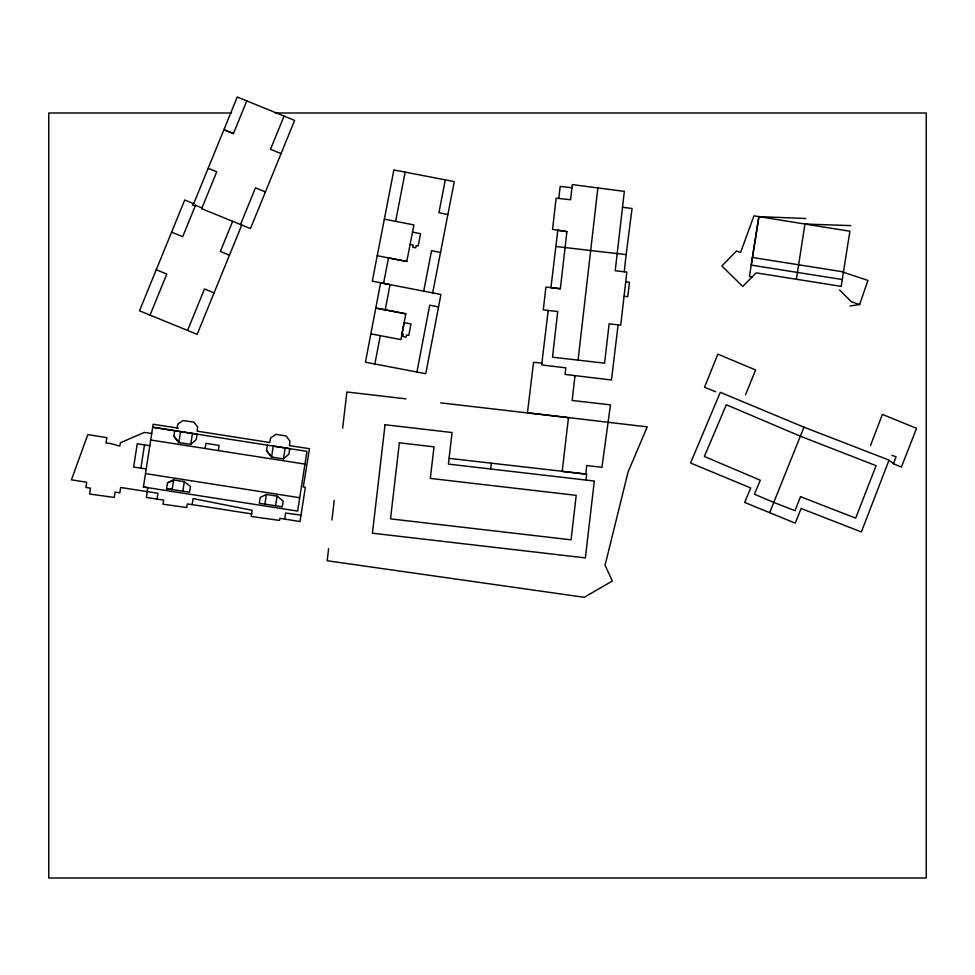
<?xml version="1.0" encoding="UTF-8"?>
<svg xmlns="http://www.w3.org/2000/svg" width="975" height="975" viewBox="0 0 975 975"><rect width="100%" height="100%" fill="white"/><g stroke="black" fill="none" stroke-linecap="round" stroke-linejoin="round"><path stroke-width="1.46" d="M624.244 271.781L626.133 254.633L555.872 246.48M560.345 288.734L566.914 231.648L552.545 229.381L556.128 198.169L570.582 199.741L572.325 184.604L624.341 191.38L615.213 270.757L626.828 272.086L620.734 325.163L609.119 323.822L604.585 363.175L552.484 357.191L557.737 311.537L543.294 309.867L545.915 287.064L560.345 288.734L550.948 287.649L557.81 230.222L566.914 231.648M575.006 375.619L572.154 400.469L610.46 404.857L601.965 467.305L586.743 465.55L585.829 473.984L449.012 458.347M578.077 360.128L597.87 187.943M328.599 548.693L327.186 560.747L584.244 597.309L612.373 580.99L605.061 565.244L628.119 471.863L647.254 426.867L608.205 422.309M331.939 520.065L334.218 500.48M342.652 428.159L346.881 391.999L405.856 398.836M568.474 417.592L562.185 471.413L586.645 474.277L586.085 479.785M490.644 469.207L491.351 463.235M558.76 198.449L560.186 186.432L571.959 187.736M548.194 310.44L541.661 364.942L565.853 367.843L565.061 374.424L611.483 379.994L618.089 324.858M151.71 433.448L153.112 424.259L178.181 428.159L177.048 427.976L177.84 424.137L183.032 420.53L193.903 422.138L197.632 426.989L197.133 431.145L269.709 442.516L270.55 438.104L275.779 434.326L286.15 435.983L289.916 441.066L289.502 445.636L309.465 448.695L303.274 487L305.333 487.281L300.02 521.552L279.825 518.322L279.508 520.406L251.221 516.482L252.159 510.278L193.087 498.554L192.124 504.611L187.285 503.929L186.773 507.524L162.996 504.221L163.642 500.138L146.347 497.445L147.883 487.671L143.423 486.976L151.71 433.448L144.178 432.437L120.4 442.821L119.767 446.075C115.013 445.063 111.674 443.272 105.946 443.016L106.884 437.641L87.823 434.594L71.419 479.871L86.665 482.223L85.934 487.476L90.395 488.097L89.566 494.008L114.258 497.445L115.074 492.119L119.815 492.85L120.656 487.488L157.95 493.265L157.036 499.102M140.887 468.158L144.495 444.868L137.243 443.759L133.636 467.037L146.213 468.999M174.72 430.67L197.06 434.168L196.207 439.64L190.722 444.381L178.839 442.528L173.867 436.142L174.72 430.682L152.661 427.233L306.954 451.352L297.619 511.083L143.423 486.976M218.315 450.572L205.116 448.5L205.908 443.357L219.119 445.429L218.315 450.572L304.956 464.112M796.404 279.155L804.96 224.031L850.785 225.615M166.567 488.658L167.468 482.918L173.66 479.968L184.324 481.638L190.442 486.501L189.54 492.253L166.567 488.658L172.161 489.535L173.66 479.968L167.468 482.918M180.546 431.584L178.839 442.528L173.867 436.142M182.825 491.217L184.324 481.638M190.722 444.381L192.441 433.448M266.589 450.645L271.562 457.019L273.268 446.087L285.163 447.939L289.782 448.671L288.929 454.131L283.457 458.884L271.562 457.019L266.589 450.645L267.455 445.173M264.895 504.124L266.407 494.471L277.083 496.141L283.189 501.016L282.275 506.805L259.301 503.258L260.215 497.421L266.407 494.471M275.572 505.781L277.083 496.141M283.457 458.884L285.163 447.939M758.891 216.633L751.225 265.115L842.254 279.52M284.651 519.09L285.638 513.045L301.019 515.153M374.875 363.992L380.299 335.644M370.866 333.84L400.908 339.592L405.832 313.804L385.222 309.867L390.049 284.639L380.616 282.811L365.442 362.188L425.77 373.717L440.919 294.499L372.292 281.19L393.888 169.955L454.277 181.594L432.681 292.902M416.934 372.036L429.707 305.224L438.555 306.918M383.577 283.372L388.513 257.924L406.807 261.471L413.9 224.908L384.333 219.168M395.618 221.362L405.173 172.124M423.686 291.159L431.559 250.648L440.517 252.501M445.307 179.863L438.933 212.672L447.866 214.61M850.054 305.967L859.633 304.553L867.921 280.398L843.399 272.293M870.541 445.477L882.375 414.412L916.573 428.317L901.412 467.062L893.502 463.771L896.062 456.861L891.954 455.288M803.973 427.184L720.293 392.328L690.568 463.003L750.726 487.975L744.668 502.43L795.234 523.148L801.133 508.487L861.388 531.948L889.054 460.115L803.973 427.184L769.616 512.765M745.558 394.753L755.613 369.952L717.844 354.132L704.535 387.209L715.589 391.755M193.099 205.177L193.708 203.69L184.714 200.021L139.486 310.806L197.145 334.34L241.763 225.042L201.691 208.674L202.008 207.931L195.512 205.274L195.195 206.03L193.099 205.177L237.254 97.012L294.608 120.412L250.453 228.589L240.496 224.518L255.462 187.87L265.419 191.941M150.028 315.108L166.786 274.048L156.244 269.746M195.512 205.274L182.691 236.693L171.588 232.16M201.691 208.674L216.743 171.807L208.15 168.309M233.439 133.612L223.897 129.712L233.439 133.599L246.797 100.9M187.578 330.44L204.506 288.953L214.086 292.853M232.659 221.325L220.362 251.44L229.466 255.17M284.054 116.11L270.489 149.309L281.056 153.623M752.176 276.888L742.718 286.455L721.853 265.992L736.527 250.965L740.561 252.562L753.955 215.841L849.908 231.246L841.169 286.358L756.149 272.866L752.176 276.888L749.434 276.449L758.903 216.633L805.813 218.498M231.562 112.99L48.75 112.99L48.75 877.987L926.25 877.987L926.25 112.99L275.157 112.99M541.881 363.114L533.569 362.31L527.451 412.73L608.461 422.321M626.133 254.633L632.032 208.455L622.513 207.309M625.706 281.836L629.484 282.238L627.778 296.68L624.049 296.254M440.627 402.858L569.156 417.739M150.698 439.993L205.116 448.5M144.495 444.868L149.821 445.709M145.494 473.606L299.703 497.725M192.124 504.611L251.599 513.91M752.432 257.473L843.473 271.879M385.222 309.867L375.789 308.063L405.832 313.804M410.122 244.42L413.205 245.017L412.766 247.248L415.728 247.821L416.167 245.603L418.178 245.993L420.566 233.683L412.51 232.111M377.227 255.73L406.807 261.471M859.633 304.553L851.431 301.738L839.56 289.941M890.175 461.029L893.502 463.771M385.04 424.734L372.438 533.191L585.378 557.907L594.311 481.028L448.415 464.088L452.083 432.522L385.04 424.734M399.36 442.821L390.524 518.871L571.058 539.821L576.225 495.349L430.328 478.408L433.997 446.842L399.36 442.821M403.211 334.34L402.809 336.472L406.112 337.094L406.526 334.961L408.793 335.4L410.987 323.956L404.138 322.64L401.944 334.096L403.211 334.34M800.499 496.677L795.039 510.693L773.772 502.418L754.406 494.179L760.329 480.248L704.364 456.471L726.326 404.759L800.353 436.203L876.098 465.684L855.672 518.139L800.499 496.677"/></g></svg>
